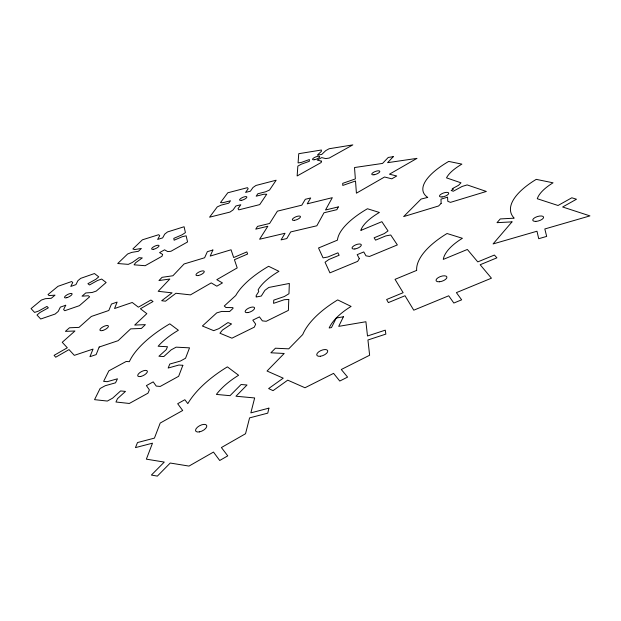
<?xml version="1.0" encoding="UTF-8"?>
<svg xmlns="http://www.w3.org/2000/svg" width="621" height="621" viewBox="0 0 621 621"><rect width="100%" height="100%" fill="white"/><g stroke="black" fill="none" stroke-linecap="round" stroke-linejoin="round"><path stroke-width="0.93" d="M321.267 161.095L321.243 162.5L297.141 175.953L297.847 166.102L301.301 164.192L309.312 161.328L309.39 159.543L301.418 162.399L298.08 162.919L298.748 153.697L321.391 150.01L321.375 151.338L317.354 155.126L321.74 154.427L325.753 150.624L329.138 148.745L352.829 144.887L329.231 158.052L325.753 158.596L321.709 157.602L317.246 160.086L321.267 161.095M288.781 299.415L288.392 310.376L266.215 321.298L262.365 320.863L259.446 316.889L252.817 320.149L255.666 324.154L254.3 327.166L231.936 338.181L219.935 333.229L222.458 330.061L231.548 323.976L227.977 322.586L218.926 328.625L213.702 330.659L202.399 326.002L216.752 312.875L221.72 311.424L229.607 311.548L233.046 308.373L232.898 307.62L225.966 307.535L224.274 306.006L235.755 295.511A71.384 28.302 -22.9 0 1 268.614 266.293L278.945 271.323A45.838 18.149 -22.9 0 0 258.103 289.906L258.778 291.505L256.186 295.573A45.838 18.149 -22.9 0 0 256.178 297.017L261.309 296.038L264.903 290.317L268.792 287.453L289.339 283.448L288.975 293.733L284.402 296.504L273.776 300.122L273.566 303.351L284.255 299.718L288.781 299.415M268.909 408.144L267.76 413.144L249.58 417.879L245.536 433.737L221.402 447.547L227.76 455.861L219.718 460.487L213.484 452.072L188.994 466.084L170.232 463.033L157.361 476.113L151.4 475.057L164.27 462.071L146.362 459.16L152.494 443.177L135.456 447.617L137.505 442.556L154.427 438.123L160.21 423.048L182.69 410.489L177.676 403.72L184.841 399.73L187.814 403.619A85.31 40.218 -25.2 0 1 227.379 366.871L238.611 375.263A54.749 25.772 -25.2 0 0 216.395 394.42L230.026 395.678L241.08 384.515L247.018 384.997L235.972 396.229L254.657 397.952L250.853 412.88L268.909 408.144M162.64 254.408L161.996 256.271L145.128 265.71L134.089 264.825L135.665 262.691L142.302 257.932L139.019 257.699L132.397 262.435L128.299 264.367L117.718 263.521L127.647 253.981L131.66 252.405L138.436 251.288L141.355 248.454L134.594 249.58L132.863 248.974L142.395 239.815L158.712 234.699L159.744 235.685L157.641 239.442L162.655 237.882L164.72 234.125L167.515 231.944L184.088 226.75L185.423 232.603L182.062 234.816L173.795 238.371L174.144 240.211L182.458 236.632L186.153 235.817L187.558 241.973L170.961 251.264L167.678 251.59L164.588 249.821L159.581 252.615L162.64 254.408M182.846 365.303L178.638 376.303L160.226 386.441L156.251 386.083L153.208 381.868L146.401 385.602L149.374 389.872L147.977 393.186L129.315 403.464L115.956 402.004L117.493 398.674L125.481 391.409L120.606 390.935L112.626 398.154L107.332 401.057L94.555 399.66L100.082 388.521L105.228 385.719L115.537 382.823L117.454 378.802L107.208 381.69L103.629 381.372L108.854 370.838L126.172 361.469L129.331 361.686A74.194 30.15 -25.8 0 1 169.805 323.836L178.382 330.248A47.638 19.336 -25.8 0 0 158.13 346.254L167.476 346.728L166.257 349.615L158.929 356.252L163.812 356.547L171.148 349.879L176.131 347.162L189.529 347.845L185.547 358.239L180.416 361.049L169.789 364.046L168.175 368.036L178.871 365.032L182.846 365.303M99.174 347.03L96.146 354.614L89.936 356.687L93.049 349.08L74.326 355.352L69.009 349.607L55.719 357.215L54.097 355.336L67.316 347.783L62.24 342.295L74.955 330.993L65.407 331.358L69.482 327.779L79.022 327.383L91.31 316.469L108.822 310.484L111.462 304.042L117.121 302.093L114.551 308.521L132.234 302.481L138.374 307.185L150.926 300.013L153.03 301.534L140.416 308.753L146.835 313.667L134.695 325.078L145.384 324.636L141.371 328.455L130.674 328.866L118.091 340.696L99.174 347.03M212.887 250.007L210.209 256.077L231.051 249.782L233.69 257.552L246.824 251.893L247.632 254.02L234.428 259.71L237.206 267.907L216.791 279.683L222.458 282.928L216.83 286.18L211.225 282.897L190.468 294.874L175.929 293.267L165.512 301.185L161.685 300.727L172.087 292.848L158.176 291.311L169.836 279.008L158.953 280.568L162.065 277.331L172.917 275.755L184.095 263.964L204.612 257.762L207.36 251.684L212.887 250.007M343.413 316.772L338.717 326.359L365.909 321.74L367.492 336L385.276 330.155L385.851 334.106L367.935 339.982L369.627 355.243L341.278 369.503L347.597 377.102L339.772 381.046L333.578 373.376L304.981 387.76L287.733 380.161L273.069 390.648L268.621 388.575L283.223 378.166L267.038 371.032L284.201 353.473L270.888 352.79L275.437 348.21L288.742 348.839L302.73 334.533A82.112 37.151 -21.1 0 1 337.692 299.904L351.09 306.417A52.707 23.815 -21.1 0 0 329.153 327.981L331.474 327.585L336.264 318.022L343.413 316.772M65.733 305.26L63.598 309.584L64.77 310.717L79.387 305.679L89.626 296.815L88.361 295.743L82.019 296.178L85.768 292.957L92.102 292.507L96.263 291.063L106.144 282.501L101.65 279.062L97.582 280.482L89.502 284.969L87.91 283.681L95.96 279.217L98.747 276.834L94.446 273.543L80.676 278.363L77.881 280.708L75.941 284.628L70.778 286.436L72.758 282.501L71.625 281.53L57.986 286.312L48.027 294.548L49.09 295.573L55.021 295.146L51.256 298.29L45.317 298.693L41.343 300.083L31.05 308.606L34.597 312.433L38.657 311.02L46.955 306.417L48.353 307.837L40.023 312.472L36.988 315.018L40.691 319.015L55.168 314.032L58.195 311.447L60.377 307.116L65.733 305.26M338.329 206.902L336.854 209.688L323.999 212.77L316.842 225.78L290.69 231.928L286.793 238.557L281.072 239.885L285.031 233.263L259.601 239.232L267.837 226.254L255.743 229.157L257.552 226.378L269.599 223.475L277.401 211.163L301.806 205.171L305.315 199.294L310.694 197.959L307.24 203.835L332.305 197.672L325.528 209.991L338.329 206.902M359.334 258.592L357.688 261.356L329.922 272.852L325.055 262.225L328.951 259.469L339.136 255.247L337.917 252.825L327.795 257.024L323.052 257.87L318.519 247.989L337.459 240.133A69.505 26.16 -20.2 0 1 367.446 208.749L379.392 212.467A44.634 16.783 -20.2 0 0 360.785 230.445L381.868 221.689L388.016 230.919L384.283 233.597L374.121 237.804L375.565 240.141L385.788 235.902L390.733 234.994L397.355 244.922L369.526 256.45L365.986 255.836L363.766 251.94L357.184 254.664L359.334 258.592M266.673 194.288L259.725 204.612L238.775 209.867L238.037 208.664L240.808 204.744L235.887 205.986L233.085 209.914L229.972 212.079L209.58 217.187L217.28 206.871L221.185 205.116L228.738 203.183L230.507 200.769L222.97 202.694L220.478 202.586L227.791 192.782L247.469 187.666L248.206 188.737L245.574 192.425L250.403 191.183L253.003 187.495L255.953 185.462L276.151 180.214L269.553 190.01L265.602 191.788L257.824 193.775L256.163 196.197L263.964 194.202L266.673 194.288M511.999 221.876L493.066 243.944L536.986 231.229L538.717 238.697L546.666 236.407L544.819 228.963L589.95 215.891L562.642 206.995L576.482 199.225L571.817 197.788L558.046 205.497L537.274 198.728A51.062 19.701 -15.9 0 1 553.055 182.807L536.233 179.36A79.542 30.724 -15.9 0 0 514.204 218.173L500.27 218.934L497.01 222.667L511.999 221.876M393.272 156.686L387.589 162.679L416.97 158.371L389.452 174.191L396.734 175.976L391.797 178.825L384.554 177.001L356.415 193.178L355.515 180.983L342.776 185.446L342.691 183.358L355.359 178.918L354.513 167.538L382.544 163.424L388.249 157.439L393.272 156.686M441.135 203.37L438.628 205.962L403.642 216.597L421.1 199.054L427.76 197.4A68.543 24.273 -18.5 0 1 448.711 161.421L461.892 164.123A44.013 15.572 -18.5 0 0 446.507 177.87L460.976 182.807L458.593 185.275L452.235 188.722L453.524 189.071L451.149 190.484L453.26 191.245L462.055 186.471L467.147 184.911L486.359 191.454L450.481 202.361L447.795 201.336L447.57 197.144L440.972 199.162L441.135 203.37M416.652 270.407L395.041 279.334L403.145 292.693L386.627 299.508L388.358 302.606L405.001 295.743L413.765 310.19L448.711 295.798L453.835 303.04L461.651 299.827L456.404 292.631L491.444 278.192L480.165 264.74L496.901 257.839L494.401 255.045L477.782 261.899L467.349 249.463L443.278 259.407A51.535 21.595 -17.9 0 1 462.397 238.293L447.042 233.512A80.288 33.689 -17.9 0 0 416.652 270.407M199.372 431.905A6.171 2.919 -27.3 0 0 206.708 425.478A6.171 2.919 -27.3 0 0 197.447 427.209A6.171 2.919 -27.3 0 0 199.372 431.905M140.726 376.466A5.364 2.181 -27.3 0 0 147.363 371.164A5.364 2.181 -27.3 0 0 139.539 372.841A5.364 2.181 -27.3 0 0 140.726 376.466M102.713 330.488A4.727 1.684 -27 0 0 108.388 325.971A4.727 1.684 -27 0 0 101.417 327.872A4.727 1.684 -27 0 0 102.713 330.488M66.874 297.669A4.238 1.343 -26.8 0 0 72.098 293.764A4.238 1.343 -26.8 0 0 65.95 295.542A4.238 1.343 -26.8 0 0 66.874 297.669M320.327 356.26A5.884 2.717 -23 0 0 327.686 350.694A5.884 2.717 -23 0 0 318.72 351.828A5.884 2.717 -23 0 0 320.327 356.26M248.237 312.526A5.123 2.057 -24.2 0 0 254.548 307.76A5.123 2.057 -24.2 0 0 246.824 309.25A5.123 2.057 -24.2 0 0 248.237 312.526M198.503 275.491A4.533 1.599 -24.7 0 0 204.262 271.408A4.533 1.599 -24.7 0 0 197.61 272.852A4.533 1.599 -24.7 0 0 198.503 275.491M153.744 249.246A4.075 1.289 -25.1 0 0 159.061 245.668A4.075 1.289 -25.1 0 0 153.224 247.034A4.075 1.289 -25.1 0 0 153.744 249.246M439.404 281.771A5.705 2.476 -19.2 0 0 446.887 276.958A5.705 2.476 -19.2 0 0 438.154 277.657A5.705 2.476 -19.2 0 0 439.404 281.771M354.878 248.967A4.952 1.91 -21.3 0 0 361.306 244.744A4.952 1.91 -21.3 0 0 353.846 245.823A4.952 1.91 -21.3 0 0 354.878 248.967M294.61 220.3A4.386 1.506 -22.5 0 0 300.479 216.636A4.386 1.506 -22.5 0 0 294.098 217.692A4.386 1.506 -22.5 0 0 294.61 220.3M241.701 200.288A3.943 1.219 -23.3 0 0 246.863 196.989A3.943 1.219 -23.3 0 0 241.111 198.239A3.943 1.219 -23.3 0 0 241.701 200.288M535.791 221.394A5.636 2.267 -16.9 0 0 543.585 217.164A5.636 2.267 -16.9 0 0 535.131 217.49A5.636 2.267 -16.9 0 0 535.791 221.394M442.051 196.958A4.867 1.778 -19.3 0 0 448.735 193.17A4.867 1.778 -19.3 0 0 441.547 193.876A4.867 1.778 -19.3 0 0 442.051 196.958M374.021 174.765A4.3 1.421 -20.8 0 0 379.827 171.357A4.3 1.421 -20.8 0 0 373.516 172.327A4.3 1.421 -20.8 0 0 374.021 174.765M314.606 159.69A3.858 1.164 -21.9 0 0 319.722 156.608A3.858 1.164 -21.9 0 0 314.047 157.75A3.858 1.164 -21.9 0 0 314.606 159.69"/></g></svg>
